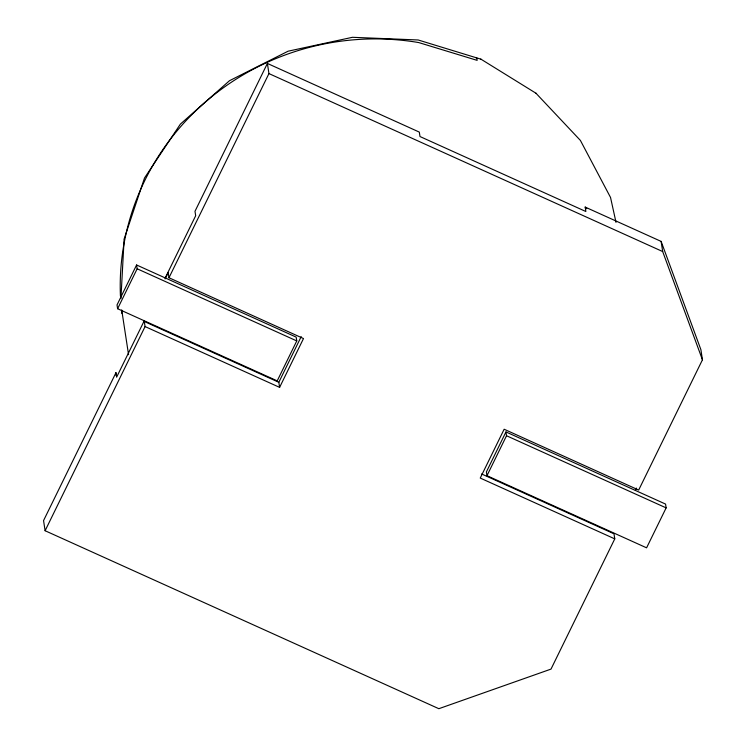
<?xml version="1.0" encoding="UTF-8"?>
<svg xmlns="http://www.w3.org/2000/svg" width="746" height="746" viewBox="0 0 746 746"><rect width="100%" height="100%" fill="white"/><g stroke="black" fill="none" stroke-linecap="round" stroke-linejoin="round"><path stroke-width="1.12" d="M115.826 375.024L115.956 372.73L43.557 520.587L45.105 530.732L438.844 708.7L551.005 669.106L614.769 538.873L613.995 533.8L481.59 473.952M120.927 298.568L124.106 239.391M124.162 238.916L144.51 177.996L180.383 124.106L229.479 80.717L288.105 51.194L352.457 37.3L418.17 39.976L481.002 59.204M136.583 264.979L117.029 304.928L117.607 308.732L277.214 380.87L296.768 340.931L296.19 337.127L136.583 264.979L137.161 268.784L117.607 308.732M614.769 538.873L480.247 478.065L504.147 429.239L638.679 490.047L702.443 359.814L700.895 349.669L661.133 241.406L585.172 207.071L585.852 211.51L419.989 136.537L419.308 132.098L267.394 63.438L194.995 211.295L195.676 215.734L165.08 278.221M144.174 320.929L116.628 377.168L115.956 372.73M165.155 278.901L168.204 272.672L168.978 277.745L303.501 338.553L279.601 387.37L145.078 326.571L144.295 321.498L278.827 382.297L279.601 387.37M45.105 530.732L145.078 326.571M168.978 277.745L268.942 73.584L267.394 63.438M278.827 382.297L301.207 336.595M505.956 431.934L486.401 471.882L486.979 475.687L646.586 547.825L666.141 507.886L665.563 504.082L505.956 431.934L506.534 435.739L486.979 475.687M635.359 490.169L636.375 488.089M268.942 73.584L662.681 251.551L702.443 359.814M137.161 268.784L296.768 340.931M506.534 435.739L666.141 507.886M535.954 93.222L580.397 140.425L610.536 197.457L616.019 222.392M480.76 59.055L536.281 93.418M585.172 207.071L586.757 208.759M661.133 241.406L662.681 251.551M121.71 309.907L128.564 354.723M121.803 313.357A252.763 244.492 -8.7 0 1 121.542 311.054M120.432 296.078A252.763 244.492 -8.7 0 1 418.739 42.569L477.151 60.37L476.834 58.272A15.162 2.145 -65.7 0 0 476.116 57.834"/></g></svg>
